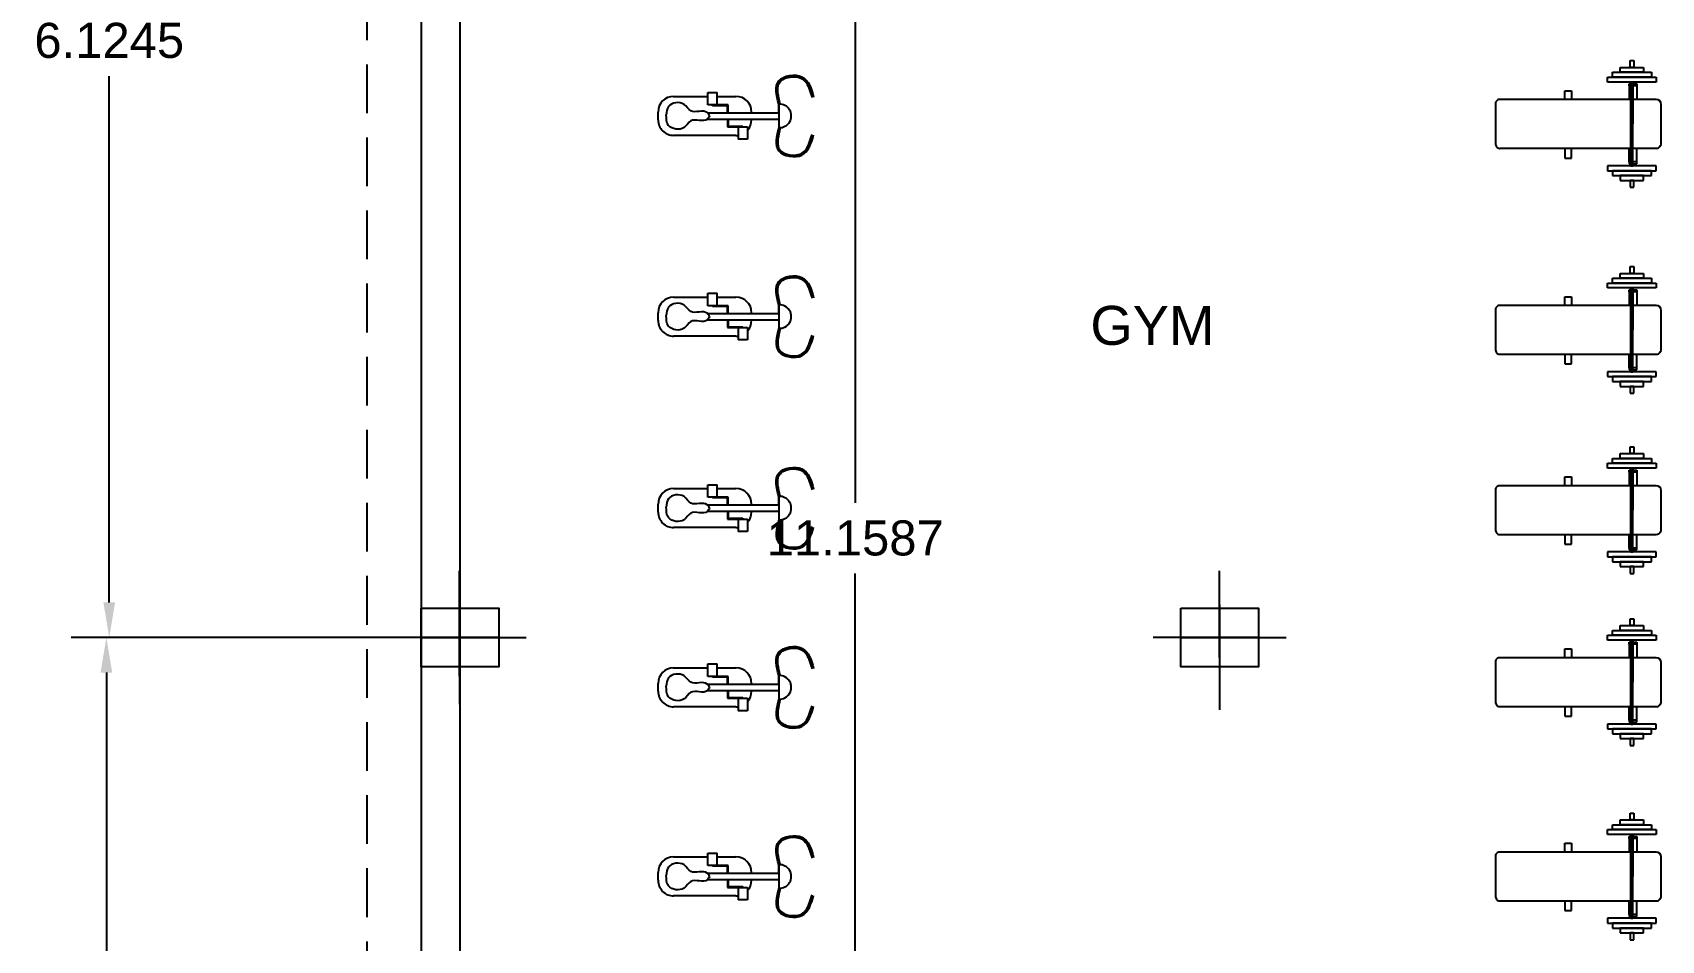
# Model space of a CAD drawing. Header units: inches. Extents: x 5 to 162, y 3 to 116.
# Drawn here: x 16.19 to 24.55, y 106.25 to 110.91 of the extents above; entities that cross this region are included whole.
import ezdxf

# ---------------------------------------------------------------- set-up
doc = ezdxf.new("R2010")
doc.units = ezdxf.units.IN
doc.header["$MEASUREMENT"] = 0
doc.linetypes.add('DASHED2', pattern=[0.375, 0.25, -0.125])
doc.styles.get("Standard").update_dxf_attribs({"font": 'arial.ttf'})
doc.dimstyles.get("Standard").update_dxf_attribs({"dimtxt": 0.18, "dimasz": 0.18, "dimexe": 0.18, "dimexo": 0.0625, "dimgap": 0.09, "dimtad": 0, "dimtih": 1, "dimtoh": 1, "dimdec": 4, "dimzin": 0, "dimdsep": 46, "dimtxsty": 'Standard', "dimcen": 0.09, "dimadec": 0, "dimazin": 0, "dimtfac": 1, "dimtdec": 4, "dimtofl": 0, "dimtmove": 0, "dimatfit": 3, "dimfxl": 1, "dimtolj": 1, "dimtzin": 0, "dimarcsym": 0})

# ---------------------------------------------------------------- blocks, each defined once
blk = doc.blocks.new('*U2')
blk.add_lwpolyline([(-0.2, 0), (0.2, 0), (0.2, -0.3), (-0.2, -0.3)], close=True)
blk = doc.blocks.new('A$C19BA2A16')
at = {"ltscale": 300}
for p, q in [((840, 1701), (450, 1701)), ((70, 1521), (120, 1521)), ((70, 1281), (70, 1521)), ((120, 1601), (170, 1601)), ((120, 1201), (120, 1601)), ((120, 1521), (120, 1281)), ((170, 1151), (170, 1651)), ((170, 1651), (220, 1651)), ((170, 1601), (170, 1401)), ((220, 1651), (220, 1151)), ((400, 1651), (400, 1411)), ((900, 1411), (900, 1651)), ((1080, 1651), (1080, 1151)), ((1130, 1651), (1080, 1651)), ((1130, 1151), (1130, 1651)), ((1130, 1601), (1130, 1401)), ((1180, 1601), (1130, 1601)), ((1180, 1201), (1180, 1601)), ((1180, 1521), (1180, 1281)), ((1230, 1521), (1180, 1521)), ((1230, 1281), (1230, 1521)), ((0, 1421), (70, 1421)), ((0, 1381), (0, 1421)), ((70, 1381), (0, 1381)), ((70, 1421), (70, 1401)), ((70, 1401), (70, 1381)), ((170, 1401), (170, 1201)), ((220, 1411), (650, 1411)), ((220, 1391), (220, 1411)), ((220, 1401), (220, 1391)), ((650, 1391), (220, 1391)), ((220, 1391), (650, 1391)), ((240, 1451), (260, 1451)), ((240, 1411), (240, 1451)), ((240, 1371), (240, 1391)), ((260, 1371), (240, 1371)), ((260, 1451), (400, 1451)), ((260, 1451), (260, 1411)), ((260, 1391), (260, 1371)), ((260, 1371), (400, 1371)), ((400, 1391), (400, 41)), ((1080, 1411), (650, 1411)), ((650, 1391), (1080, 1391)), ((1080, 1391), (650, 1391)), ((1040, 1451), (900, 1451)), ((900, 51), (900, 1391)), ((1040, 1371), (900, 1371)), ((1040, 1451), (1040, 1411)), ((1060, 1451), (1040, 1451)), ((1040, 1391), (1040, 1371)), ((1040, 1371), (1060, 1371)), ((1060, 1411), (1060, 1451)), ((1060, 1371), (1060, 1391)), ((1080, 1391), (1080, 1411)), ((1080, 1401), (1080, 1391)), ((1130, 1401), (1130, 1201)), ((1300, 1421), (1230, 1421)), ((1230, 1421), (1230, 1401)), ((1230, 1401), (1230, 1381)), ((1230, 1381), (1300, 1381)), ((1300, 1381), (1300, 1421)), ((120, 1281), (70, 1281)), ((170, 1201), (120, 1201)), ((1130, 1201), (1180, 1201)), ((1180, 1281), (1230, 1281)), ((220, 1151), (170, 1151)), ((1080, 1151), (1130, 1151)), ((310, 781), (400, 781)), ((310, 711), (310, 781)), ((400, 711), (310, 711)), ((1000, 781), (900, 781)), ((900, 711), (1000, 711)), ((1000, 711), (1000, 781)), ((450, 1), (650, 1)), ((650, 1), (860, 1))]:
    blk.add_line(p, q, dxfattribs=at)
for centre, radius, start, end in [((450, 1651), 50, 90, 180), ((849, 1650), 51.3, 0.682, 99.7069), ((441, 41), 41, 180, 282.6804), ((860, 42), 41, 270, 12.6801)]:
    blk.add_arc(centre, radius, start, end, dxfattribs=at)
blk = doc.blocks.new('A$C5A485A1C')
for p, q in [((186, 775), (336, 775)), ((241, 775), (186, 775)), ((241, 318), (241, 775)), ((241, 775), (281, 775)), ((281, 318), (281, 775)), ((236, 600), (241, 600)), ((281, 600), (286, 600)), ((326, 545), (331, 545)), ((326, 450), (326, 545)), ((331, 575), (411, 575)), ((331, 545), (331, 575)), ((331, 445), (331, 545)), ((411, 575), (411, 515)), ((136, 380), (136, 500)), ((241, 450), (191, 450)), ((191, 450), (191, 350)), ((196, 445), (196, 350)), ((241, 445), (196, 445)), ((281, 450), (326, 450)), ((281, 445), (331, 445)), ((331, 515), (411, 515)), ((386, 500), (386, 100)), ((191, 380), (111, 380)), ((111, 320), (111, 380)), ((191, 320), (111, 320)), ((136, 100), (136, 320)), ((191, 350), (191, 320)), ((196, 350), (191, 350)), ((286, 0), (236, 0))]:
    blk.add_line(p, q)
for centre, radius, start, end in [((261, 780), 75.2, 355.9928, 184.0072), ((236, 500), 100, 90, 180), ((286, 500), 100, 48.5904, 90), ((286, 500), 100, 0, 8.6269), ((236, 100), 100, 180, 270), ((286, 100), 100, 270, 0)]:
    blk.add_arc(centre, radius, start, end)
for points in [[(186, 775), (36, 775), (10, 923), (140, 998)], [(336, 775), (486, 775), (512, 923), (383, 998)], [(261, 331), (240, 316), (229, 210), (187, 167), (201, 67), (254, 53)], [(261, 331), (283, 316), (293, 210), (336, 167), (322, 67), (254, 53)]]:
    blk.add_spline(points, degree=3)
for points in [[(184, 784), (135, 772), (87, 761), (33, 784), (17, 813), (6, 883), (14, 917), (52, 958), (84, 971), (127, 983), (135, 986), (143, 988)], [(339, 784), (388, 772), (436, 761), (489, 784), (506, 813), (516, 883), (509, 917), (471, 958), (439, 971), (396, 983), (388, 986), (380, 988)]]:
    blk.add_open_spline(points, degree=3, knots=[0, 0, 0, 0, 0.1283109, 0.1283109, 0.2282709, 0.2282709, 0.3282308, 0.3282308, 0.4281908, 0.4281908, 0.45, 0.45, 0.45, 0.45])
blk = doc.blocks.new('*D138')
at = {"color": 0, "lineweight": -2, "transparency": 16777216}
for p, q in [((18.1239, 113.9321), (16.4059, 113.9321)), ((16.5859, 113.7521), (16.5859, 111.0518)), ((16.5859, 107.9876), (16.5859, 110.688)), ((18.1239, 107.8076), (16.4059, 107.8076))]:
    blk.add_line(p, q, dxfattribs=at)
at = {"color": 0, "transparency": 16777216}
for points in [[(16.5559, 113.7521), (16.6159, 113.7521), (16.5859, 113.9321)], [(16.5559, 107.9876), (16.6159, 107.9876), (16.5859, 107.8076)]]:
    blk.add_solid(points, dxfattribs=at)
at = {"layer": 'Defpoints', "color": 0, "transparency": 16777216}
for p in [(18.1864, 113.9321), (16.5859, 107.8076), (18.1864, 107.8076)]:
    blk.add_point(p, dxfattribs=at)
at = {"color": 0, "transparency": 16777216, "insert": (16.5859, 110.8699), "char_height": 0.18, "attachment_point": 5}
blk.add_mtext('\\A1;6.1245', dxfattribs=at)
blk = doc.blocks.new('*D139')
at = {"color": 0, "lineweight": -2, "transparency": 16777216}
for p, q in [((18.1239, 107.8076), (16.391, 107.8076)), ((16.571, 107.6276), (16.571, 105.5295)), ((16.571, 103.0676), (16.571, 105.1657)), ((18.1239, 102.8876), (16.391, 102.8876))]:
    blk.add_line(p, q, dxfattribs=at)
at = {"color": 0, "transparency": 16777216}
for points in [[(16.541, 107.6276), (16.601, 107.6276), (16.571, 107.8076)], [(16.541, 103.0676), (16.601, 103.0676), (16.571, 102.8876)]]:
    blk.add_solid(points, dxfattribs=at)
at = {"layer": 'Defpoints', "color": 0, "transparency": 16777216}
for p in [(18.1864, 107.8076), (16.571, 102.8876), (18.1864, 102.8876)]:
    blk.add_point(p, dxfattribs=at)
at = {"color": 0, "transparency": 16777216, "insert": (16.571, 105.3476), "char_height": 0.18, "attachment_point": 5}
blk.add_mtext('\\A1;4.9200', dxfattribs=at)
blk = doc.blocks.new('*D104')
at = {"color": 0, "lineweight": -2, "transparency": 16777216}
for p, q in [((20.3739, 113.8963), (20.2356, 113.8963)), ((20.4156, 113.7163), (20.4156, 108.4989)), ((20.4156, 102.9176), (20.4156, 108.1351)), ((20.3739, 102.7376), (20.2356, 102.7376))]:
    blk.add_line(p, q, dxfattribs=at)
at = {"color": 0, "transparency": 16777216}
for points in [[(20.3856, 113.7163), (20.4456, 113.7163), (20.4156, 113.8963)], [(20.3856, 102.9176), (20.4456, 102.9176), (20.4156, 102.7376)]]:
    blk.add_solid(points, dxfattribs=at)
at = {"layer": 'Defpoints', "color": 0, "transparency": 16777216}
for p in [(20.4364, 113.8963), (20.4156, 102.7376), (20.4364, 102.7376)]:
    blk.add_point(p, dxfattribs=at)
at = {"color": 0, "transparency": 16777216, "insert": (20.4156, 108.317), "char_height": 0.18, "attachment_point": 5}
blk.add_mtext('\\A1;11.1587', dxfattribs=at)

msp = doc.modelspace()

# ---------------------------------------------------------------- linework, layer by layer
at = {"linetype": 'DASHED2'}
msp.add_line((17.90822, 114.12305), (17.90822, 86.77503), dxfattribs=at)
for p, q in [((18.18641, 114.13562), (18.18641, 87.67762)), ((18.38641, 114.13562), (18.38641, 87.67762)), ((18.18641, 113.93762), (18.18641, 107.80762)), ((18.38441, 107.60962), (18.38441, 108.14918)), ((22.28641, 107.70552), (22.28641, 108.14918)), ((18.38441, 108.00562), (18.38441, 107.46606)), ((22.28641, 107.9753), (22.28641, 107.43574)), ((18.58241, 107.80762), (18.04285, 107.80762)), ((18.18641, 107.80762), (18.72597, 107.80762)), ((22.48441, 107.80762), (21.94485, 107.80762)), ((22.08841, 107.80762), (22.62797, 107.80762))]:
    msp.add_line(p, q)

# ---------------------------------------------------------------- block references
for name, p, xscale, yscale, zscale, rotation in [('A$C19BA2A16', (23.70258, 110.76757), 0.0005, 0.0005, 0.0005, 269.9999999999921), ('A$C5A485A1C', (19.40332, 110.69242), 0.0008, 0.0008, 0.0008, 270), ('A$C5A485A1C', (19.40332, 109.66267), 0.0008, 0.0008, 0.0008, 270), ('A$C19BA2A16', (23.70258, 109.7108), 0.0005, 0.0005, 0.0005, 269.9999999999921), ('A$C19BA2A16', (23.70258, 108.7864), 0.0005, 0.0005, 0.0005, 269.9999999999921), ('A$C5A485A1C', (19.40332, 108.68009), 0.0008, 0.0008, 0.0008, 270), ('A$C19BA2A16', (23.70258, 107.90354), 0.0005, 0.0005, 0.0005, 269.9999999999921), ('A$C5A485A1C', (19.40332, 107.76063), 0.0008, 0.0008, 0.0008, 270), ('A$C19BA2A16', (23.70258, 106.90645), 0.0005, 0.0005, 0.0005, 269.9999999999921), ('A$C5A485A1C', (19.40332, 106.79025), 0.0008, 0.0008, 0.0008, 270)]:
    msp.add_blockref(name, p, dxfattribs=dict(xscale=xscale, yscale=yscale, zscale=zscale, rotation=rotation))
for p in [(18.38641, 107.95762), (22.28641, 107.95762)]:
    msp.add_blockref('*U2', p)

# ---------------------------------------------------------------- texts
at = {"insert": (21.62265, 109.50881), "char_height": 0.2, "attachment_point": 1}
msp.add_mtext_dynamic_manual_height_columns('GYM', width=0.850801, gutter_width=1, heights=[0], dxfattribs=at)

# ---------------------------------------------------------------- dimensions: what is measured, and where the dimension line sits
for base, p1, p2, picture, middle in [((16.58593, 107.80762), (18.18641, 113.9321), (18.18641, 107.80762), '*D138', (16.58593, 110.86986)), ((20.41555, 102.73762), (20.43641, 113.89631), (20.43641, 102.73762), '*D104', (20.41555, 108.31697)), ((16.57095, 102.88762), (18.18641, 107.80762), (18.18641, 102.88762), '*D139', (16.57095, 105.34762))]:
    dim = msp.add_linear_dim(base=base, p1=p1, p2=p2, angle=90, dimstyle='Standard')
    dim.commit()
    dim.dimension.update_dxf_attribs({"geometry": picture, "text_midpoint": middle})

doc.saveas('drawing.dxf')
